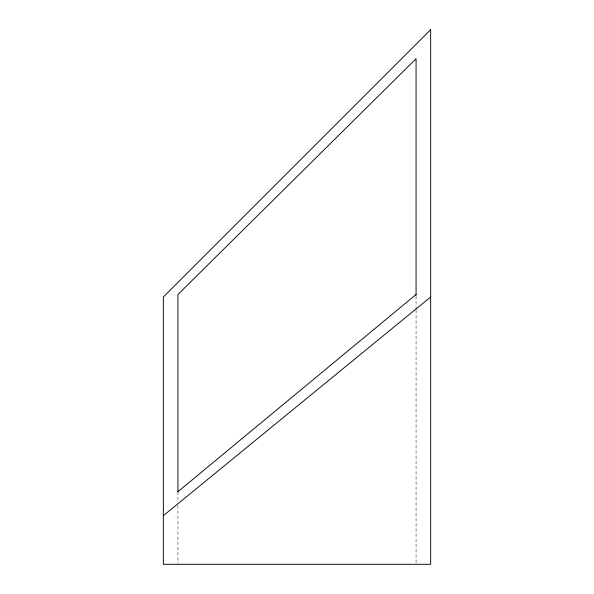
<?xml version="1.0" encoding="UTF-8"?>
<svg xmlns="http://www.w3.org/2000/svg" width="594" height="594" viewBox="0 0 594 594"><rect width="100%" height="100%" fill="white"/><g stroke="black" fill="none" stroke-linecap="round" stroke-linejoin="round"><path stroke-width="0.45" stroke-dasharray="2.97 2.23" d="M416.067 296.198L416.067 309.326M416.067 310.113L416.067 564.3M177.933 491.981L177.933 502.182M177.933 505.479L177.933 563.379"/><path stroke-width="0.89" d="M177.933 491.698L416.067 294.49M163.35 515.703L430.65 297M416.067 295.27L416.067 58.717L177.933 294.49L177.933 491.981M430.65 29.7L163.35 297L163.35 564.3L430.65 564.3L430.65 29.7"/></g></svg>
